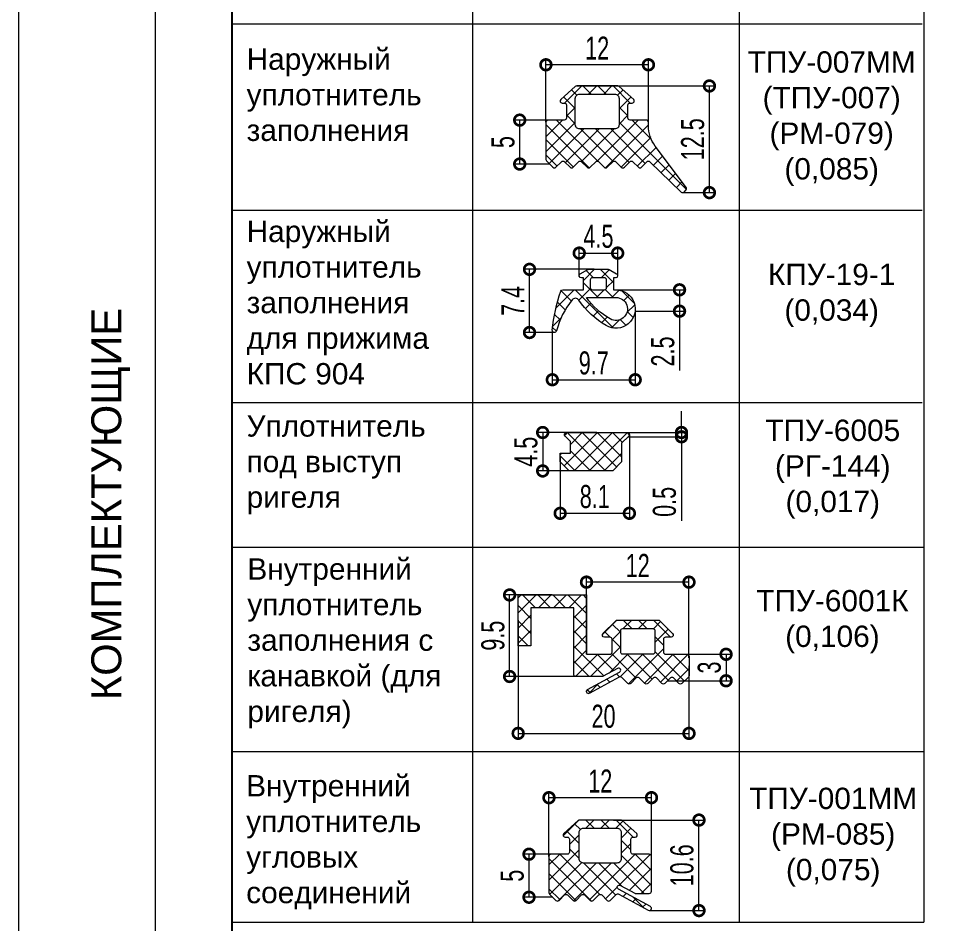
# Model space of a CAD drawing. Extents: x -37 to 4620, y -49 to 348.
# Drawn here: x 3150 to 3257.5, y 122.2 to 228.3 of the extents above; entities that cross this region are included whole.
import ezdxf

# ---------------------------------------------------------------- set-up
doc = ezdxf.new("R2010")
doc.units = 0
doc.header["$LTSCALE"] = 5
doc.layers.get('0').update_dxf_attribs({"linetype": 'CONTINUOUS', "lineweight": 30})
doc.layers.get('DEFPOINTS').update_dxf_attribs({"linetype": 'CONTINUOUS'})
for name, color, linetype, lineweight in [('4', 160, 'CONTINUOUS', 18), ('Dimentions', 5, 'CONTINUOUS', 15), ('Рамки', 1, 'CONTINUOUS', 15), ('Текстовый', 7, 'CONTINUOUS', 9), ('Уплотнители', 1, 'CONTINUOUS', 20), ('Штриховка', 1, 'CONTINUOUS', 5)]:
    doc.layers.add(name, color=color, linetype=linetype, lineweight=lineweight)
doc.layers.add('Скрытые', color=14, linetype='CONTINUOUS', plot=False)
doc.styles.add('style 27', font='russ.shx', dxfattribs={"width": 0.7, "height": 2.7})
doc.styles.add('Каталожный', font='arial.ttf', dxfattribs={"height": 2.5})
doc.styles.add('стиль22', font='russ.shx', dxfattribs={"width": 0.7, "height": 2.2})
doc.styles.add('Фирм', font='arial.ttf', dxfattribs={"height": 3.5})
doc.dimstyles.new('MХ1', dxfattribs={"dimtxt": 2.2, "dimasz": 2, "dimexe": 0.6, "dimexo": 0, "dimgap": 0.6, "dimtad": 1, "dimdsep": 46, "dimtxsty": 'стиль22', "dimcen": 0, "dimclrd": 256, "dimclre": 256, "dimclrt": 256, "dimadec": 1, "dimazin": 2, "dimtfac": 1, "dimtmove": 0, "dimatfit": 3, "dimfxl": 1, "dimtvp": 1, "dimtolj": 1, "dimlwd": -1, "dimlwe": -1, "dimarcsym": 0})
pattern_1 = [(225, (-633.299, 2554.825), (0.88388348, -0.88388348), []), (315, (-633.299, 2554.825), (0.88388348, 0.88388348), [])]

# ---------------------------------------------------------------- blocks, each defined once
blk = doc.blocks.new('_DotSmall')
at = {"color": 0, "linetype": 'ByBlock', "const_width": 0.5}
blk.add_lwpolyline([(-0.0625, 0, 1), (0.0625, 0, 1)], format="xyb", close=True, dxfattribs=at)
blk = doc.blocks.new('*D153')
at = {"layer": 'DEFPOINTS', "color": 0, "linetype": 'Continuous', "transparency": 16777216}
for p in [(3215.37, 220.42), (3230.9, 220.42), (3227.76, 207.93)]:
    blk.add_point(p, dxfattribs=at)
at = {"layer": 'Dimentions', "transparency": 16777216}
for p, q in [((3215.37, 220.42), (3231.5, 220.42)), ((3230.9, 207.93), (3230.9, 220.42)), ((3227.76, 207.93), (3231.5, 207.93))]:
    blk.add_line(p, q, dxfattribs=at)
at = {"layer": 'Dimentions', "linetype": 'Continuous', "transparency": 16777216, "xscale": 2.5, "yscale": 2.5, "zscale": 2.5}
for p, rotation in [((3230.9, 220.42), 90), ((3230.9, 207.93), 270)]:
    blk.add_blockref('_DotSmall', p, dxfattribs=dict(at, rotation=rotation))
at = {"layer": 'Dimentions', "linetype": 'Continuous', "transparency": 16777216, "insert": (3228.95, 214.18), "char_height": 2.7, "attachment_point": 5, "rotation": 90, "style": 'style 27'}
blk.add_mtext('\\A1;12.5', dxfattribs=at)
blk = doc.blocks.new('*D154')
at = {"layer": 'DEFPOINTS', "color": 0, "linetype": 'Continuous', "transparency": 16777216}
for p in [(3208.69, 216.42), (3212.01, 216.42), (3212.2, 211.28)]:
    blk.add_point(p, dxfattribs=at)
at = {"layer": 'Dimentions', "transparency": 16777216}
for p, q in [((3212.01, 216.42), (3208.09, 216.42)), ((3208.69, 211.28), (3208.69, 216.42)), ((3212.2, 211.28), (3208.09, 211.28))]:
    blk.add_line(p, q, dxfattribs=at)
at = {"layer": 'Dimentions', "linetype": 'Continuous', "transparency": 16777216, "xscale": 2.5, "yscale": 2.5, "zscale": 2.5}
for p, rotation in [((3208.69, 216.42), 90), ((3208.69, 211.28), 270)]:
    blk.add_blockref('_DotSmall', p, dxfattribs=dict(at, rotation=rotation))
at = {"layer": 'Dimentions', "linetype": 'Continuous', "transparency": 16777216, "insert": (3206.74, 213.85), "char_height": 2.7, "attachment_point": 5, "rotation": 90, "style": 'style 27'}
blk.add_mtext('\\A1;5', dxfattribs=at)
blk = doc.blocks.new('*D155')
at = {"layer": 'DEFPOINTS', "color": 0, "linetype": 'Continuous', "transparency": 16777216}
for p in [(3211.76, 222.9), (3211.76, 216.17), (3223.76, 215.75)]:
    blk.add_point(p, dxfattribs=at)
at = {"layer": 'Dimentions', "transparency": 16777216}
for p, q in [((3211.76, 216.17), (3211.76, 223.5)), ((3223.76, 222.9), (3211.76, 222.9)), ((3223.76, 215.75), (3223.76, 223.5))]:
    blk.add_line(p, q, dxfattribs=at)
at = {"layer": 'Dimentions', "linetype": 'Continuous', "transparency": 16777216, "xscale": 2.5, "yscale": 2.5, "zscale": 2.5, "rotation": 180}
blk.add_blockref('_DotSmall', (3211.76, 222.9), dxfattribs=at)
at = {"layer": 'Dimentions', "linetype": 'Continuous', "transparency": 16777216, "xscale": 2.5, "yscale": 2.5, "zscale": 2.5}
blk.add_blockref('_DotSmall', (3223.76, 222.9), dxfattribs=at)
at = {"layer": 'Dimentions', "linetype": 'Continuous', "transparency": 16777216, "insert": (3217.76, 224.85), "char_height": 2.7, "attachment_point": 5, "style": 'style 27'}
blk.add_mtext('\\A1;12', dxfattribs=at)
blk = doc.blocks.new('*D158')
at = {"layer": 'DEFPOINTS', "color": 0, "linetype": 'Continuous', "transparency": 16777216}
for p in [(3221.28, 179.84), (3227.63, 179.84), (3221.38, 179.34)]:
    blk.add_point(p, dxfattribs=at)
at = {"layer": 'Dimentions', "transparency": 16777216}
for p, q in [((3227.63, 179.84), (3227.63, 182.34)), ((3221.28, 179.84), (3228.23, 179.84)), ((3227.63, 179.84), (3227.63, 179.34)), ((3221.38, 179.34), (3228.23, 179.34)), ((3227.63, 179.34), (3227.63, 169.5))]:
    blk.add_line(p, q, dxfattribs=at)
at = {"layer": 'Dimentions', "linetype": 'Continuous', "transparency": 16777216, "xscale": 2.5, "yscale": 2.5, "zscale": 2.5}
for p, rotation in [((3227.63, 179.84), 270), ((3227.63, 179.34), 90)]:
    blk.add_blockref('_DotSmall', p, dxfattribs=dict(at, rotation=rotation))
at = {"layer": 'Dimentions', "linetype": 'Continuous', "transparency": 16777216, "insert": (3225.64, 171.72), "char_height": 2.7, "attachment_point": 5, "rotation": 90, "style": 'style 27'}
blk.add_mtext('\\A1;0.5', dxfattribs=at)
blk = doc.blocks.new('*D159')
at = {"layer": 'DEFPOINTS', "color": 0, "linetype": 'Continuous', "transparency": 16777216}
for p in [(3217.73, 179.84), (3211.38, 175.34), (3217.73, 175.34)]:
    blk.add_point(p, dxfattribs=at)
at = {"layer": 'Dimentions', "transparency": 16777216}
for p, q in [((3217.73, 179.84), (3210.78, 179.84)), ((3211.38, 179.84), (3211.38, 175.34)), ((3217.73, 175.34), (3210.78, 175.34))]:
    blk.add_line(p, q, dxfattribs=at)
at = {"layer": 'Dimentions', "linetype": 'Continuous', "transparency": 16777216, "xscale": 2.5, "yscale": 2.5, "zscale": 2.5}
for p, rotation in [((3211.38, 179.84), 90), ((3211.38, 175.34), 270)]:
    blk.add_blockref('_DotSmall', p, dxfattribs=dict(at, rotation=rotation))
at = {"layer": 'Dimentions', "linetype": 'Continuous', "transparency": 16777216, "insert": (3209.43, 177.59), "char_height": 2.7, "attachment_point": 5, "rotation": 90, "style": 'style 27'}
blk.add_mtext('\\A1;4.5', dxfattribs=at)
blk = doc.blocks.new('*D332')
at = {"layer": 'DEFPOINTS', "color": 0, "linetype": 'Continuous', "transparency": 16777216}
for p in [(3221.53, 179.59), (3213.43, 176.91), (3221.53, 170.38)]:
    blk.add_point(p, dxfattribs=at)
at = {"layer": 'Dimentions', "transparency": 16777216}
for p, q in [((3221.53, 179.59), (3221.53, 169.78)), ((3213.43, 176.91), (3213.43, 169.78)), ((3213.43, 170.38), (3221.53, 170.38))]:
    blk.add_line(p, q, dxfattribs=at)
at = {"layer": 'Dimentions', "linetype": 'Continuous', "transparency": 16777216, "xscale": 2.5, "yscale": 2.5, "zscale": 2.5, "rotation": 180}
blk.add_blockref('_DotSmall', (3213.43, 170.38), dxfattribs=at)
at = {"layer": 'Dimentions', "linetype": 'Continuous', "transparency": 16777216, "xscale": 2.5, "yscale": 2.5, "zscale": 2.5}
blk.add_blockref('_DotSmall', (3221.53, 170.38), dxfattribs=at)
at = {"layer": 'Dimentions', "linetype": 'Continuous', "transparency": 16777216, "insert": (3217.48, 172.33), "char_height": 2.7, "attachment_point": 5, "style": 'style 27'}
blk.add_mtext('\\A1;8.1', dxfattribs=at)
blk = doc.blocks.new('*D160')
at = {"layer": 'DEFPOINTS', "color": 0, "linetype": 'Continuous', "transparency": 16777216}
for p in [(3216.51, 162.32), (3216.51, 153.87), (3228.51, 153.47)]:
    blk.add_point(p, dxfattribs=at)
at = {"layer": 'Dimentions', "transparency": 16777216}
for p, q in [((3216.51, 153.87), (3216.51, 162.92)), ((3228.51, 153.47), (3228.51, 162.92)), ((3228.51, 162.32), (3216.51, 162.32))]:
    blk.add_line(p, q, dxfattribs=at)
at = {"layer": 'Dimentions', "linetype": 'Continuous', "transparency": 16777216, "xscale": 2.5, "yscale": 2.5, "zscale": 2.5, "rotation": 180}
blk.add_blockref('_DotSmall', (3216.51, 162.32), dxfattribs=at)
at = {"layer": 'Dimentions', "linetype": 'Continuous', "transparency": 16777216, "xscale": 2.5, "yscale": 2.5, "zscale": 2.5}
blk.add_blockref('_DotSmall', (3228.51, 162.32), dxfattribs=at)
at = {"layer": 'Dimentions', "linetype": 'Continuous', "transparency": 16777216, "insert": (3222.51, 164.27), "char_height": 2.7, "attachment_point": 5, "style": 'style 27'}
blk.add_mtext('\\A1;12', dxfattribs=at)
blk = doc.blocks.new('*D161')
at = {"layer": 'DEFPOINTS', "color": 0, "linetype": 'Continuous', "transparency": 16777216}
for p in [(3227.01, 153.87), (3226.01, 150.77), (3232.85, 150.77)]:
    blk.add_point(p, dxfattribs=at)
at = {"layer": 'Dimentions', "transparency": 16777216}
for p, q in [((3227.01, 153.87), (3233.45, 153.87)), ((3232.85, 153.87), (3232.85, 150.77)), ((3226.01, 150.77), (3233.45, 150.77))]:
    blk.add_line(p, q, dxfattribs=at)
at = {"layer": 'Dimentions', "linetype": 'Continuous', "transparency": 16777216, "xscale": 2.5, "yscale": 2.5, "zscale": 2.5}
for p, rotation in [((3232.85, 153.87), 90), ((3232.85, 150.77), 270)]:
    blk.add_blockref('_DotSmall', p, dxfattribs=dict(at, rotation=rotation))
at = {"layer": 'Dimentions', "linetype": 'Continuous', "transparency": 16777216, "insert": (3230.9, 152.32), "char_height": 2.7, "attachment_point": 5, "rotation": 90, "style": 'style 27'}
blk.add_mtext('\\A1;3', dxfattribs=at)
blk = doc.blocks.new('*D162')
at = {"layer": 'DEFPOINTS', "color": 0, "linetype": 'Continuous', "transparency": 16777216}
for p in [(3207.51, 160.82), (3212.51, 160.82), (3215.95, 151.27)]:
    blk.add_point(p, dxfattribs=at)
at = {"layer": 'Dimentions', "transparency": 16777216}
for p, q in [((3212.51, 160.82), (3206.91, 160.82)), ((3207.51, 151.27), (3207.51, 160.82)), ((3215.95, 151.27), (3206.91, 151.27))]:
    blk.add_line(p, q, dxfattribs=at)
at = {"layer": 'Dimentions', "linetype": 'Continuous', "transparency": 16777216, "xscale": 2.5, "yscale": 2.5, "zscale": 2.5}
for p, rotation in [((3207.51, 160.82), 90), ((3207.51, 151.27), 270)]:
    blk.add_blockref('_DotSmall', p, dxfattribs=dict(at, rotation=rotation))
at = {"layer": 'Dimentions', "linetype": 'Continuous', "transparency": 16777216, "insert": (3205.56, 156.05), "char_height": 2.7, "attachment_point": 5, "rotation": 90, "style": 'style 27'}
blk.add_mtext('\\A1;9.5', dxfattribs=at)
blk = doc.blocks.new('*D163')
at = {"layer": 'DEFPOINTS', "color": 0, "linetype": 'Continuous', "transparency": 16777216}
for p in [(3208.51, 157.85), (3228.51, 152.5), (3228.51, 144.61)]:
    blk.add_point(p, dxfattribs=at)
at = {"layer": 'Dimentions', "transparency": 16777216}
for p, q in [((3208.51, 157.85), (3208.51, 144.01)), ((3228.51, 152.5), (3228.51, 144.01)), ((3208.51, 144.61), (3228.51, 144.61))]:
    blk.add_line(p, q, dxfattribs=at)
at = {"layer": 'Dimentions', "linetype": 'Continuous', "transparency": 16777216, "xscale": 2.5, "yscale": 2.5, "zscale": 2.5, "rotation": 180}
blk.add_blockref('_DotSmall', (3208.51, 144.61), dxfattribs=at)
at = {"layer": 'Dimentions', "linetype": 'Continuous', "transparency": 16777216, "xscale": 2.5, "yscale": 2.5, "zscale": 2.5}
blk.add_blockref('_DotSmall', (3228.51, 144.61), dxfattribs=at)
at = {"layer": 'Dimentions', "linetype": 'Continuous', "transparency": 16777216, "insert": (3218.51, 146.6), "char_height": 2.7, "attachment_point": 5, "style": 'style 27'}
blk.add_mtext('\\A1;20', dxfattribs=at)
blk = doc.blocks.new('*D170')
at = {"layer": 'DEFPOINTS', "color": 0, "linetype": 'Continuous', "transparency": 16777216}
for p in [(3209.84, 198.95), (3217.4, 198.95), (3212.76, 191.55)]:
    blk.add_point(p, dxfattribs=at)
at = {"layer": 'Dimentions', "transparency": 16777216}
for p, q in [((3217.4, 198.95), (3209.24, 198.95)), ((3209.84, 191.55), (3209.84, 198.95)), ((3212.76, 191.55), (3209.24, 191.55))]:
    blk.add_line(p, q, dxfattribs=at)
at = {"layer": 'Dimentions', "linetype": 'Continuous', "transparency": 16777216, "xscale": 2.5, "yscale": 2.5, "zscale": 2.5}
for p, rotation in [((3209.84, 198.95), 90), ((3209.84, 191.55), 270)]:
    blk.add_blockref('_DotSmall', p, dxfattribs=dict(at, rotation=rotation))
at = {"layer": 'Dimentions', "linetype": 'Continuous', "transparency": 16777216, "insert": (3207.89, 195.25), "char_height": 2.7, "attachment_point": 5, "rotation": 90, "style": 'style 27'}
blk.add_mtext('\\A1;7.4', dxfattribs=at)
blk = doc.blocks.new('*D171')
at = {"layer": 'DEFPOINTS', "color": 0, "linetype": 'Continuous', "transparency": 16777216}
for p in [(3220.16, 200.85), (3215.66, 198.2), (3220.16, 198.2)]:
    blk.add_point(p, dxfattribs=at)
at = {"layer": 'Dimentions', "transparency": 16777216}
for p, q in [((3215.66, 198.2), (3215.66, 201.45)), ((3220.16, 198.2), (3220.16, 201.45)), ((3215.66, 200.85), (3220.16, 200.85))]:
    blk.add_line(p, q, dxfattribs=at)
at = {"layer": 'Dimentions', "linetype": 'Continuous', "transparency": 16777216, "xscale": 2.5, "yscale": 2.5, "zscale": 2.5, "rotation": 180}
blk.add_blockref('_DotSmall', (3215.66, 200.85), dxfattribs=at)
at = {"layer": 'Dimentions', "linetype": 'Continuous', "transparency": 16777216, "xscale": 2.5, "yscale": 2.5, "zscale": 2.5}
blk.add_blockref('_DotSmall', (3220.16, 200.85), dxfattribs=at)
at = {"layer": 'Dimentions', "linetype": 'Continuous', "transparency": 16777216, "insert": (3217.91, 202.8), "char_height": 2.7, "attachment_point": 5, "style": 'style 27'}
blk.add_mtext('\\A1;4.5', dxfattribs=at)
blk = doc.blocks.new('*D172')
at = {"layer": 'DEFPOINTS', "color": 0, "linetype": 'Continuous', "transparency": 16777216}
for p in [(3222.21, 194.3), (3212.51, 191.8), (3222.21, 186.02)]:
    blk.add_point(p, dxfattribs=at)
at = {"layer": 'Dimentions', "transparency": 16777216}
for p, q in [((3222.21, 194.3), (3222.21, 185.42)), ((3212.51, 191.8), (3212.51, 185.42)), ((3212.51, 186.02), (3222.21, 186.02))]:
    blk.add_line(p, q, dxfattribs=at)
at = {"layer": 'Dimentions', "linetype": 'Continuous', "transparency": 16777216, "xscale": 2.5, "yscale": 2.5, "zscale": 2.5, "rotation": 180}
blk.add_blockref('_DotSmall', (3212.51, 186.02), dxfattribs=at)
at = {"layer": 'Dimentions', "linetype": 'Continuous', "transparency": 16777216, "xscale": 2.5, "yscale": 2.5, "zscale": 2.5}
blk.add_blockref('_DotSmall', (3222.21, 186.02), dxfattribs=at)
at = {"layer": 'Dimentions', "linetype": 'Continuous', "transparency": 16777216, "insert": (3217.36, 187.97), "char_height": 2.7, "attachment_point": 5, "style": 'style 27'}
blk.add_mtext('\\A1;9.7', dxfattribs=at)
blk = doc.blocks.new('*D173')
at = {"layer": 'DEFPOINTS', "color": 0, "linetype": 'Continuous', "transparency": 16777216}
for p in [(3219.81, 196.55), (3222.21, 194.05), (3227.4, 194.05)]:
    blk.add_point(p, dxfattribs=at)
at = {"layer": 'Dimentions', "transparency": 16777216}
for p, q in [((3219.81, 196.55), (3228, 196.55)), ((3227.4, 196.55), (3227.4, 194.05)), ((3222.21, 194.05), (3228, 194.05)), ((3227.4, 194.05), (3227.4, 187.11))]:
    blk.add_line(p, q, dxfattribs=at)
at = {"layer": 'Dimentions', "linetype": 'Continuous', "transparency": 16777216, "xscale": 2.5, "yscale": 2.5, "zscale": 2.5}
for p, rotation in [((3227.4, 196.55), 90), ((3227.4, 194.05), 270)]:
    blk.add_blockref('_DotSmall', p, dxfattribs=dict(at, rotation=rotation))
at = {"layer": 'Dimentions', "linetype": 'Continuous', "transparency": 16777216, "insert": (3225.45, 189.33), "char_height": 2.7, "attachment_point": 5, "rotation": 90, "style": 'style 27'}
blk.add_mtext('\\A1;2.5', dxfattribs=at)
blk = doc.blocks.new('*D280')
at = {"layer": 'DEFPOINTS', "color": 0, "linetype": 'Continuous', "transparency": 16777216}
for p in [(3212.12, 137.08), (3212.12, 130.21), (3224.12, 130.21)]:
    blk.add_point(p, dxfattribs=at)
at = {"layer": 'Dimentions', "transparency": 16777216}
for p, q in [((3212.12, 130.21), (3212.12, 137.68)), ((3224.12, 130.21), (3224.12, 137.68)), ((3224.12, 137.08), (3212.12, 137.08))]:
    blk.add_line(p, q, dxfattribs=at)
at = {"layer": 'Dimentions', "linetype": 'Continuous', "transparency": 16777216, "xscale": 2.5, "yscale": 2.5, "zscale": 2.5, "rotation": 180}
blk.add_blockref('_DotSmall', (3212.12, 137.08), dxfattribs=at)
at = {"layer": 'Dimentions', "linetype": 'Continuous', "transparency": 16777216, "xscale": 2.5, "yscale": 2.5, "zscale": 2.5}
blk.add_blockref('_DotSmall', (3224.12, 137.08), dxfattribs=at)
at = {"layer": 'Dimentions', "linetype": 'Continuous', "transparency": 16777216, "insert": (3218.12, 139.03), "char_height": 2.7, "attachment_point": 5, "style": 'style 27'}
blk.add_mtext('\\A1;12', dxfattribs=at)
blk = doc.blocks.new('*D281')
at = {"layer": 'DEFPOINTS', "color": 0, "linetype": 'Continuous', "transparency": 16777216}
for p in [(3209.78, 130.46), (3212.37, 130.46), (3212.56, 125.42)]:
    blk.add_point(p, dxfattribs=at)
at = {"layer": 'Dimentions', "transparency": 16777216}
for p, q in [((3212.37, 130.46), (3209.18, 130.46)), ((3209.78, 125.42), (3209.78, 130.46)), ((3212.56, 125.42), (3209.18, 125.42))]:
    blk.add_line(p, q, dxfattribs=at)
at = {"layer": 'Dimentions', "linetype": 'Continuous', "transparency": 16777216, "xscale": 2.5, "yscale": 2.5, "zscale": 2.5}
for p, rotation in [((3209.78, 130.46), 90), ((3209.78, 125.42), 270)]:
    blk.add_blockref('_DotSmall', p, dxfattribs=dict(at, rotation=rotation))
at = {"layer": 'Dimentions', "linetype": 'Continuous', "transparency": 16777216, "insert": (3207.83, 127.94), "char_height": 2.7, "attachment_point": 5, "rotation": 90, "style": 'style 27'}
blk.add_mtext('\\A1;5', dxfattribs=at)
blk = doc.blocks.new('*D282')
at = {"layer": 'DEFPOINTS', "color": 0, "linetype": 'Continuous', "transparency": 16777216}
for p in [(3219.68, 134.46), (3229.68, 134.46), (3223.87, 123.86)]:
    blk.add_point(p, dxfattribs=at)
at = {"layer": 'Dimentions', "transparency": 16777216}
for p, q in [((3219.68, 134.46), (3230.28, 134.46)), ((3229.68, 123.86), (3229.68, 134.46)), ((3223.87, 123.86), (3230.28, 123.86))]:
    blk.add_line(p, q, dxfattribs=at)
at = {"layer": 'Dimentions', "linetype": 'Continuous', "transparency": 16777216, "xscale": 2.5, "yscale": 2.5, "zscale": 2.5}
for p, rotation in [((3229.68, 134.46), 90), ((3229.68, 123.86), 270)]:
    blk.add_blockref('_DotSmall', p, dxfattribs=dict(at, rotation=rotation))
at = {"layer": 'Dimentions', "linetype": 'Continuous', "transparency": 16777216, "insert": (3227.69, 129.16), "char_height": 2.7, "attachment_point": 5, "rotation": 90, "style": 'style 27'}
blk.add_mtext('\\A1;10.6', dxfattribs=at)

msp = doc.modelspace()

# ---------------------------------------------------------------- hatches: boundary and pattern name
at = {"layer": 'Штриховка', "lineweight": 5}
h = msp.add_hatch(dxfattribs=at)
h.set_pattern_fill('ANSI37', color=256, scale=10, angle=180, style=0)
h.set_pattern_definition(pattern_1)
edge = h.paths.add_edge_path(flags=16)
edge.add_line((3219.863, 219.424), (3215.663, 219.424))
edge.add_arc((3215.663, 218.924), 0.5, 90, 180)
edge.add_line((3215.163, 218.924), (3215.163, 215.924))
edge.add_arc((3215.663, 215.924), 0.5, 180, 270)
edge.add_line((3215.663, 215.424), (3219.863, 215.424))
edge.add_arc((3219.863, 215.924), 0.5, 270, 360)
edge.add_line((3220.363, 215.924), (3220.363, 218.924))
edge.add_arc((3219.863, 218.924), 0.5, 0, 90)
edge = h.paths.add_edge_path()
edge.add_arc((3213.913, 218.174), 0.25, 0, 90, ccw=False)
edge.add_line((3214.163, 218.174), (3214.163, 216.674))
edge.add_arc((3213.913, 216.674), 0.25, -90, 0, ccw=False)
edge.add_line((3213.913, 216.424), (3212.013, 216.424))
edge.add_arc((3212.013, 216.174), 0.25, 90, 180)
edge.add_line((3211.763, 216.174), (3211.763, 211.803))
edge.add_arc((3211.963, 211.803), 0.2, 180, 225)
edge.add_line((3211.822, 211.662), (3212.586, 210.897))
edge.add_arc((3212.763, 211.074), 0.25, 225, 315)
edge.add_line((3212.94, 210.897), (3213.586, 211.543))
edge.add_arc((3213.763, 211.367), 0.25, 45, 135, ccw=False)
edge.add_line((3213.94, 211.543), (3214.586, 210.897))
edge.add_arc((3214.763, 211.074), 0.25, 225, 315)
edge.add_line((3214.94, 210.897), (3215.586, 211.543))
edge.add_arc((3215.763, 211.367), 0.25, 45, 135, ccw=False)
edge.add_line((3215.94, 211.543), (3216.586, 210.897))
edge.add_arc((3216.763, 211.074), 0.25, 225, 315)
edge.add_line((3216.94, 210.897), (3217.586, 211.543))
edge.add_arc((3217.763, 211.367), 0.25, 45, 135, ccw=False)
edge.add_line((3217.94, 211.543), (3218.586, 210.897))
edge.add_arc((3218.763, 211.074), 0.25, 225, 315)
edge.add_line((3218.94, 210.897), (3219.586, 211.543))
edge.add_arc((3219.763, 211.367), 0.25, 45, 135, ccw=False)
edge.add_line((3219.94, 211.543), (3220.586, 210.897))
edge.add_arc((3220.763, 211.074), 0.25, 225, 315)
edge.add_line((3220.94, 210.897), (3221.586, 211.543))
edge.add_arc((3221.763, 211.367), 0.25, 45, 135, ccw=False)
edge.add_line((3221.94, 211.543), (3222.586, 210.897))
edge.add_arc((3222.763, 211.074), 0.25, 225, 315)
edge.add_line((3222.94, 210.897), (3223.586, 211.543))
edge.add_arc((3223.763, 211.367), 0.25, 45, 135, ccw=False)
edge.add_line((3223.94, 211.543), (3227.586, 208.001))
edge.add_arc((3227.763, 208.177), 0.25, 225, 315)
edge.add_line((3227.94, 208.001), (3228.15, 208.211))
edge.add_arc((3227.973, 208.387), 0.25, 315, 380.22486)
edge.add_line((3228.208, 208.474), (3224.559, 213.359))
edge.add_arc((3227.763, 215.753), 4, 180, 216.76049, ccw=False)
edge.add_line((3223.763, 215.753), (3223.763, 216.124))
edge.add_arc((3223.463, 216.124), 0.3, 360, 450)
edge.add_line((3223.463, 216.424), (3221.613, 216.424))
edge.add_arc((3221.613, 216.674), 0.25, 180, 270, ccw=False)
edge.add_line((3221.363, 216.674), (3221.363, 218.174))
edge.add_arc((3221.613, 218.174), 0.25, 90, 180, ccw=False)
edge.add_line((3221.613, 218.424), (3221.863, 218.424))
edge.add_arc((3221.863, 218.674), 0.25, 270, 405.06464)
edge.add_line((3222.04, 218.851), (3220.336, 220.351))
edge.add_arc((3220.16, 220.174), 0.25, 45.06464, 90)
edge.add_line((3220.16, 220.424), (3215.367, 220.424))
edge.add_arc((3215.367, 220.174), 0.25, 90, 134.93536)
edge.add_line((3215.19, 220.351), (3213.487, 218.851))
edge.add_arc((3213.663, 218.674), 0.25, 134.93536, 270)
edge.add_line((3213.663, 218.424), (3213.913, 218.424))
h = msp.add_hatch(dxfattribs=at)
h.set_pattern_fill('ANSI37', color=256, scale=10, angle=180, style=0)
h.set_pattern_definition(pattern_1)
h.paths.add_polyline_path([(3219.957, 196.554, -1.3063117), (3218.823, 192.361, -0.1106677), (3215.619, 195.337, 0.5052068), (3214.814, 195.364, 0.1024097), (3212.998, 191.74, -0.9223452), (3212.508, 191.829, -0.0585144), (3213.507, 196.386, -0.3198023), (3213.743, 196.554), (3216.157, 196.554), (3216.157, 197.954), (3215.907, 197.954, -0.767327), (3215.782, 198.421), (3216.648, 198.921, -0.1316525), (3216.773, 198.954), (3217.907, 198.954), (3217.907, 197.954), (3217.207, 197.954, 0.4142136), (3216.957, 197.704), (3216.957, 196.804, 0.4142136), (3217.207, 196.554), (3218.607, 196.554, 0.4142136), (3218.857, 196.804), (3218.857, 197.704, 0.4142136), (3218.607, 197.954), (3217.907, 197.954), (3217.907, 198.954), (3219.041, 198.954, -0.1316525), (3219.166, 198.921), (3220.032, 198.421, -0.767327), (3219.907, 197.954), (3219.657, 197.954), (3219.657, 196.554)])
h.paths.add_polyline_path([(3216.497, 195.654, 0.1041186), (3219.276, 193.138, 1.3063117), (3219.957, 195.654)], flags=16)
h = msp.add_hatch(dxfattribs=at)
h.set_pattern_fill('ANSI37', color=256, scale=10, angle=180, style=0)
h.set_pattern_definition(pattern_1)
edge = h.paths.add_edge_path()
edge.add_line((3214.476, 175.339), (3213.426, 176.389))
edge.add_line((3213.426, 176.389), (3213.426, 177.439))
edge.add_line((3213.426, 177.439), (3214.626, 177.439))
edge.add_line((3214.626, 177.439), (3214.626, 178.786))
edge.add_line((3214.626, 178.786), (3213.999, 179.412))
edge.add_arc((3214.176, 179.589), 0.25, 90, 225, ccw=False)
edge.add_line((3214.176, 179.839), (3221.276, 179.839))
edge.add_arc((3221.276, 179.589), 0.25, -45, 90, ccw=False)
edge.add_line((3221.452, 179.412), (3220.626, 178.586))
edge.add_line((3220.626, 178.586), (3220.626, 176.389))
edge.add_line((3220.626, 176.389), (3219.576, 175.339))
edge.add_line((3219.576, 175.339), (3214.476, 175.339))
h = msp.add_hatch(dxfattribs=at)
h.set_pattern_fill('ANSI37', color=256, scale=10, angle=180, style=0)
h.set_pattern_definition([(225, (-633.299, 2557.1171), (0.88388348, -0.88388348), []), (315, (-633.299, 2557.1171), (0.88388348, 0.88388348), [])])
edge = h.paths.add_edge_path()
edge.add_line((3210.012, 154.875), (3208.512, 154.875))
edge.add_line((3208.512, 154.875), (3208.512, 160.823))
edge.add_line((3208.512, 160.823), (3216.512, 160.823))
edge.add_line((3216.512, 160.823), (3216.512, 153.875))
edge.add_line((3216.512, 153.875), (3219.262, 153.875))
edge.add_arc((3219.262, 154.125), 0.25, 270, 360)
edge.add_line((3219.512, 154.125), (3219.512, 155.625))
edge.add_arc((3219.262, 155.625), 0.25, 0, 90)
edge.add_line((3219.262, 155.875), (3218.612, 155.875))
edge.add_arc((3218.612, 156.125), 0.25, 134.93536, 270, ccw=False)
edge.add_line((3218.436, 156.302), (3219.939, 157.802))
edge.add_arc((3220.116, 157.625), 0.25, 90, 134.93536, ccw=False)
edge.add_line((3220.116, 157.875), (3224.909, 157.875))
edge.add_arc((3224.909, 157.625), 0.25, 45.06464, 90, ccw=False)
edge.add_line((3225.086, 157.802), (3226.589, 156.302))
edge.add_arc((3226.412, 156.125), 0.25, -90, 45.06464, ccw=False)
edge.add_line((3226.412, 155.875), (3225.762, 155.875))
edge.add_arc((3225.762, 155.625), 0.25, 90, 180)
edge.add_line((3225.512, 155.625), (3225.512, 154.125))
edge.add_arc((3225.762, 154.125), 0.25, 180, 270)
edge.add_line((3225.762, 153.875), (3228.262, 153.875))
edge.add_arc((3228.262, 153.625), 0.25, 0, 90, ccw=False)
edge.add_line((3228.512, 153.625), (3228.512, 151.378))
edge.add_arc((3228.262, 151.378), 0.25, 315, 360, ccw=False)
edge.add_line((3228.439, 151.201), (3227.689, 150.451))
edge.add_arc((3227.512, 150.628), 0.25, 225, 315, ccw=False)
edge.add_line((3227.336, 150.451), (3226.689, 151.098))
edge.add_arc((3226.512, 150.921), 0.25, 45, 135)
edge.add_line((3226.336, 151.098), (3225.689, 150.451))
edge.add_arc((3225.512, 150.628), 0.25, 225, 315, ccw=False)
edge.add_line((3225.336, 150.451), (3224.689, 151.098))
edge.add_arc((3224.512, 150.921), 0.25, 45, 135)
edge.add_line((3224.336, 151.098), (3223.689, 150.451))
edge.add_arc((3223.512, 150.628), 0.25, 225, 315, ccw=False)
edge.add_line((3223.336, 150.451), (3222.689, 151.098))
edge.add_arc((3222.512, 150.921), 0.25, 45, 135)
edge.add_line((3222.336, 151.098), (3221.689, 150.451))
edge.add_arc((3221.512, 150.628), 0.25, 225, 315, ccw=False)
edge.add_line((3221.336, 150.451), (3220.644, 151.143))
edge.add_arc((3220.468, 150.966), 0.25, 45, 118.48037)
edge.add_line((3220.348, 151.186), (3216.882, 149.305))
edge.add_arc((3216.762, 149.525), 0.25, 118.48037, 298.48037, ccw=False)
edge.add_line((3216.643, 149.744), (3220.382, 151.773))
edge.add_arc((3220.262, 151.992), 0.25, 298.48037, 478.48037)
edge.add_line((3220.143, 152.212), (3218.471, 151.305))
edge.add_arc((3218.352, 151.525), 0.25, 270, 298.48037, ccw=False)
edge.add_line((3218.352, 151.275), (3215.262, 151.275))
edge.add_arc((3215.262, 151.525), 0.25, 180, 270, ccw=False)
edge.add_line((3215.012, 151.525), (3215.012, 159.323))
edge.add_line((3215.012, 159.323), (3210.012, 159.323))
edge.add_line((3210.012, 159.323), (3210.012, 154.875))
edge = h.paths.add_edge_path(flags=16)
edge.add_line((3220.762, 156.875), (3224.262, 156.875))
edge.add_arc((3224.262, 156.625), 0.25, 0, 90, ccw=False)
edge.add_line((3224.512, 156.625), (3224.512, 154.125))
edge.add_arc((3224.262, 154.125), 0.25, -90, 0, ccw=False)
edge.add_line((3224.262, 153.875), (3220.762, 153.875))
edge.add_arc((3220.762, 154.125), 0.25, 180, 270, ccw=False)
edge.add_line((3220.512, 154.125), (3220.512, 156.625))
edge.add_arc((3220.762, 156.625), 0.25, 90, 180, ccw=False)
h = msp.add_hatch(dxfattribs=at)
h.set_pattern_fill('ANSI37', color=256, scale=10, angle=180, style=0)
h.set_pattern_definition([(225, (-633.2834, 2617.7101), (0.88388348, -0.88388348), []), (315, (-633.2834, 2617.7101), (0.88388348, 0.88388348), [])])
edge = h.paths.add_edge_path(flags=16)
edge.add_arc((3216.116, 132.965), 0.5, 90, 180)
edge.add_line((3215.616, 132.965), (3215.616, 129.965))
edge.add_arc((3216.116, 129.965), 0.5, 180, 270)
edge.add_line((3216.116, 129.465), (3220.116, 129.465))
edge.add_arc((3220.116, 129.965), 0.5, 270, 360)
edge.add_line((3220.616, 129.965), (3220.616, 132.965))
edge.add_arc((3220.116, 132.965), 0.5, 0, 90)
edge.add_line((3220.116, 133.465), (3216.116, 133.465))
edge = h.paths.add_edge_path()
edge.add_arc((3212.366, 130.215), 0.25, 90, 180)
edge.add_line((3212.116, 130.215), (3212.116, 125.968))
edge.add_arc((3212.366, 125.968), 0.25, 180, 225)
edge.add_line((3212.189, 125.792), (3212.939, 125.042))
edge.add_arc((3213.116, 125.218), 0.25, 225, 315)
edge.add_line((3213.293, 125.042), (3213.939, 125.688))
edge.add_arc((3214.116, 125.511), 0.25, 45, 135, ccw=False)
edge.add_line((3214.293, 125.688), (3214.939, 125.042))
edge.add_arc((3215.116, 125.218), 0.25, 225, 315)
edge.add_line((3215.293, 125.042), (3215.939, 125.688))
edge.add_arc((3216.116, 125.511), 0.25, 45, 135, ccw=False)
edge.add_line((3216.293, 125.688), (3216.939, 125.042))
edge.add_arc((3217.116, 125.218), 0.25, 225, 315)
edge.add_line((3217.293, 125.042), (3217.939, 125.688))
edge.add_arc((3218.116, 125.511), 0.25, 45, 135, ccw=False)
edge.add_line((3218.293, 125.688), (3218.939, 125.042))
edge.add_arc((3219.116, 125.218), 0.25, 225, 315)
edge.add_line((3219.293, 125.042), (3219.984, 125.733))
edge.add_arc((3220.161, 125.556), 0.25, 61.51963, 135, ccw=False)
edge.add_line((3220.28, 125.776), (3223.747, 123.895))
edge.add_arc((3223.866, 124.115), 0.25, 241.51963, 421.51963)
edge.add_line((3223.985, 124.335), (3220.247, 126.363))
edge.add_arc((3220.366, 126.582), 0.25, 61.51963, 241.51963, ccw=False)
edge.add_line((3220.485, 126.802), (3222.157, 125.895))
edge.add_arc((3222.276, 126.115), 0.25, 241.51963, 270)
edge.add_line((3222.276, 125.865), (3223.866, 125.865))
edge.add_arc((3223.866, 126.115), 0.25, 270, 360)
edge.add_line((3224.116, 126.115), (3224.116, 130.215))
edge.add_arc((3223.866, 130.215), 0.25, 0, 90)
edge.add_line((3223.866, 130.465), (3221.966, 130.465))
edge.add_arc((3221.966, 130.715), 0.25, 180, 270, ccw=False)
edge.add_line((3221.716, 130.715), (3221.716, 132.215))
edge.add_arc((3221.966, 132.215), 0.25, 90, 180, ccw=False)
edge.add_line((3221.966, 132.465), (3222.216, 132.465))
edge.add_arc((3222.216, 132.715), 0.25, 270, 405.06464)
edge.add_line((3222.392, 132.892), (3220.687, 134.402))
edge.add_arc((3220.521, 134.215), 0.25, 48.47755, 90)
edge.add_line((3220.521, 134.465), (3215.711, 134.465))
edge.add_arc((3215.711, 134.215), 0.25, 90, 131.52245)
edge.add_line((3215.545, 134.402), (3213.839, 132.892))
edge.add_arc((3214.016, 132.715), 0.25, 134.93536, 270)
edge.add_line((3214.016, 132.465), (3214.266, 132.465))
edge.add_arc((3214.266, 132.215), 0.25, 0, 90, ccw=False)
edge.add_line((3214.516, 132.215), (3214.516, 130.715))
edge.add_arc((3214.266, 130.715), 0.25, -90, 0, ccw=False)
edge.add_line((3214.266, 130.465), (3212.366, 130.465))

# ---------------------------------------------------------------- linework, layer by layer
at = {"layer": '4', "linetype": 'Continuous'}
msp.add_line((3166, 297), (3166, 0), dxfattribs=at)
at = {"layer": 'Рамки', "linetype": 'Continuous'}
for p, q in [((3175, 280.859, 0.041), (3175.001, 142.505, 0.041)), ((3203.166, 280.859, 0.041), (3203.166, 122.506, 0.041)), ((3256, 280.859, 0.041), (3256.001, 122.506, 0.041)), ((3234.384, 280.281, 0.041), (3234.384, 122.506, 0.041)), ((3175, 227.701, 0.041), (3255.803, 227.701, 0.041)), ((3175, 205.865, 0.041), (3255.803, 205.865, 0.041)), ((3175, 183.366, 0.041), (3255.803, 183.367, 0.041)), ((3175.089, 166.403, 0.041), (3256, 166.403, 0.041)), ((3175.089, 142.505, 0.041), (3256, 142.506, 0.041)), ((3175.089, 122.505, 0.041), (3256, 122.506, 0.041))]:
    msp.add_line(p, q, dxfattribs=at)
msp.add_lwpolyline([(3360, 297), (3150, 297), (3150, 0), (3360, 0)], close=True, dxfattribs=at)
at = {"layer": 'Скрытые', "linetype": 'Continuous'}
msp.add_lwpolyline([(3340, 10), (3340, 287), (3175, 287), (3175, 10)], close=True, dxfattribs=at)
at = {"layer": 'Уплотнители'}
for points, elevation in [([(3213.913, 218.424, -0.4142136), (3214.163, 218.174), (3214.163, 216.674, -0.4142136), (3213.913, 216.424), (3212.013, 216.424, 0.4142136), (3211.763, 216.174), (3211.763, 211.803, 0.1989124), (3211.822, 211.662), (3212.586, 210.897, 0.4142136), (3212.94, 210.897), (3213.586, 211.543, -0.4142136), (3213.94, 211.543), (3214.586, 210.897, 0.4142136), (3214.94, 210.897), (3215.586, 211.543, -0.4142136), (3215.94, 211.543), (3216.586, 210.897, 0.4142136), (3216.94, 210.897), (3217.586, 211.543, -0.4142136), (3217.94, 211.543), (3218.586, 210.897, 0.4142136), (3218.94, 210.897), (3219.586, 211.543, -0.4142136), (3219.94, 211.543), (3220.586, 210.897, 0.4142136), (3220.94, 210.897), (3221.586, 211.543, -0.4142136), (3221.94, 211.543), (3222.586, 210.897, 0.4142136), (3222.94, 210.897), (3223.586, 211.543, -0.4142136), (3223.94, 211.543), (3227.586, 208.001, 0.4142136), (3227.94, 208.001), (3228.15, 208.211, 0.2925382), (3228.208, 208.474), (3224.559, 213.359, -0.1617878), (3223.763, 215.753), (3223.763, 216.124, 0.4142136), (3223.463, 216.424), (3221.613, 216.424, -0.4142136), (3221.363, 216.674), (3221.363, 218.174, -0.4142136), (3221.613, 218.424), (3221.863, 218.424, 0.6685867), (3222.04, 218.851), (3220.336, 220.351, 0.1986192), (3220.16, 220.424), (3215.367, 220.424, 0.1986192), (3215.19, 220.351), (3213.487, 218.851, 0.6685867), (3213.663, 218.424)], 0.041), ([(3219.863, 219.424), (3215.663, 219.424, 0.4142136), (3215.163, 218.924), (3215.163, 215.924, 0.4142136), (3215.663, 215.424), (3219.863, 215.424, 0.4142136), (3220.363, 215.924), (3220.363, 218.924, 0.4142136)], 0.041), ([(3212.508, 191.829, -0.0585144), (3213.507, 196.386, -0.3198023), (3213.743, 196.554), (3216.157, 196.554), (3216.157, 197.954), (3215.907, 197.954, -0.767327), (3215.782, 198.421), (3216.648, 198.921, -0.1316525), (3216.773, 198.954), (3219.041, 198.954, -0.1316525), (3219.166, 198.921), (3220.032, 198.421, -0.767327), (3219.907, 197.954), (3219.657, 197.954), (3219.657, 196.554), (3219.957, 196.554, -1.3063117), (3218.823, 192.361, -0.1106677), (3215.619, 195.337, 0.5052068), (3214.814, 195.364, 0.1024097), (3212.998, 191.74, -0.9223452)], 0.041), ([(3217.207, 196.554), (3218.607, 196.554, 0.4142136), (3218.857, 196.804), (3218.857, 197.704, 0.4142136), (3218.607, 197.954), (3217.207, 197.954, 0.4142136), (3216.957, 197.704), (3216.957, 196.804, 0.4142136)], 0.041), ([(3219.957, 195.654, -1.3063117), (3219.276, 193.138, -0.1041186), (3216.497, 195.654)], 0.041), ([(3214.476, 175.339), (3213.426, 176.389), (3213.426, 177.439), (3214.626, 177.439), (3214.626, 178.786), (3213.999, 179.412, -0.6681786), (3214.176, 179.839), (3221.276, 179.839, -0.6681786), (3221.452, 179.412), (3220.626, 178.586), (3220.626, 176.389), (3219.576, 175.339)], 0.041), ([(3210.012, 154.875), (3208.512, 154.875), (3208.512, 160.823), (3216.512, 160.823), (3216.512, 153.875), (3219.262, 153.875, 0.4142136), (3219.512, 154.125), (3219.512, 155.625, 0.4142136), (3219.262, 155.875), (3218.612, 155.875, -0.6685867), (3218.436, 156.302), (3219.939, 157.802, -0.1986192), (3220.116, 157.875), (3224.909, 157.875, -0.1986192), (3225.086, 157.802), (3226.589, 156.302, -0.6685867), (3226.412, 155.875), (3225.762, 155.875, 0.4142136), (3225.512, 155.625), (3225.512, 154.125, 0.4142136), (3225.762, 153.875), (3228.262, 153.875, -0.4142136), (3228.512, 153.625), (3228.512, 151.378, -0.1989124), (3228.439, 151.201), (3227.689, 150.451, -0.4142136), (3227.336, 150.451), (3226.689, 151.098, 0.4142136), (3226.336, 151.098), (3225.689, 150.451, -0.4142136), (3225.336, 150.451), (3224.689, 151.098, 0.4142136), (3224.336, 151.098), (3223.689, 150.451, -0.4142136), (3223.336, 150.451), (3222.689, 151.098, 0.4142136), (3222.336, 151.098), (3221.689, 150.451, -0.4142136), (3221.336, 150.451), (3220.644, 151.143, 0.3320761), (3220.348, 151.186), (3216.882, 149.305, -1), (3216.643, 149.744), (3220.382, 151.773, 1), (3220.143, 152.212), (3218.471, 151.305, -0.1249127), (3218.352, 151.275), (3215.262, 151.275, -0.4142136), (3215.012, 151.525), (3215.012, 159.323), (3210.012, 159.323)], 0.041), ([(3220.762, 156.875), (3224.262, 156.875, -0.4142136), (3224.512, 156.625), (3224.512, 154.125, -0.4142136), (3224.262, 153.875), (3220.762, 153.875, -0.4142136), (3220.512, 154.125), (3220.512, 156.625, -0.4142136)], 0.041), ([(3212.366, 130.465, 0.4142136), (3212.116, 130.215), (3212.116, 125.968, 0.1989124), (3212.189, 125.792), (3212.939, 125.042, 0.4142136), (3213.293, 125.042), (3213.939, 125.688, -0.4142136), (3214.293, 125.688), (3214.939, 125.042, 0.4142136), (3215.293, 125.042), (3215.939, 125.688, -0.4142136), (3216.293, 125.688), (3216.939, 125.042, 0.4142136), (3217.293, 125.042), (3217.939, 125.688, -0.4142136), (3218.293, 125.688), (3218.939, 125.042, 0.4142136), (3219.293, 125.042), (3219.984, 125.733, -0.3320761), (3220.28, 125.776), (3223.747, 123.895, 1), (3223.985, 124.335), (3220.247, 126.363, -1), (3220.485, 126.802), (3222.157, 125.895, 0.1249127), (3222.276, 125.865), (3223.866, 125.865, 0.4142136), (3224.116, 126.115), (3224.116, 130.215, 0.4142136), (3223.866, 130.465), (3221.966, 130.465, -0.4142136), (3221.716, 130.715), (3221.716, 132.215, -0.4142136), (3221.966, 132.465), (3222.216, 132.465, 0.6685867), (3222.392, 132.892), (3220.687, 134.402, 0.1831846), (3220.521, 134.465), (3215.711, 134.465, 0.1831846), (3215.545, 134.402), (3213.839, 132.892, 0.6685867), (3214.016, 132.465), (3214.266, 132.465, -0.4142136), (3214.516, 132.215), (3214.516, 130.715, -0.4142136), (3214.266, 130.465)], -436.088), ([(3216.116, 133.465, 0.4142136), (3215.616, 132.965), (3215.616, 129.965, 0.4142136), (3216.116, 129.465), (3220.116, 129.465, 0.4142136), (3220.616, 129.965), (3220.616, 132.965, 0.4142136), (3220.116, 133.465)], -436.088)]:
    msp.add_lwpolyline(points, format="xyb", close=True, dxfattribs=dict(at, elevation=elevation))

# ---------------------------------------------------------------- texts
at = {"layer": 'Текстовый', "style": 'Фирм'}
msp.add_text('КОМПЛЕКТУЮЩИЕ', height=3.5, rotation=90, dxfattribs=at).set_placement((3162.043, 148.5))
at = {"layer": 'Текстовый', "color": 1, "linetype": 'Continuous', "char_height": 2.5, "attachment_point": 1, "style": 'Каталожный'}
for s, insert, width in [('\\pxql;Наружный уплотнитель заполнения ', (3176.72, 224.819, 0.041), 24.88188), ('\\pxqc;ТПУ-007ММ\\P(ТПУ-007)\\P(РМ-079)\\P(0,085)', (3237.724, 224.476, 0.041), 14.97639), ('\\pxql;Наружный уплотнитель заполнения для прижима КПС 904', (3176.72, 204.643, 0.041), 24.88188), ('\\pxqc;КПУ-19-1\\P(0,034)', (3237.724, 199.601, 0.041), 14.97639), ('\\pxql;Уплотнитель под выступ ригеля', (3176.72, 181.86, 0.041), 24.88188), ('\\pxqc;ТПУ-6005\\P(РГ-144)\\P(0,017)', (3237.853, 181.349, 0.041), 14.97639), ('\\pxql;Внутренний уплотнитель заполнения с канавкой (для ригеля)', (3176.809, 165.113, 0.041), 24.88188), ('\\pxqc;ТПУ-6001К\\P(0,106)', (3237.812, 161.397, 0.041), 14.97639), ('\\pxql;Внутренний уплотнитель  угловых соединений', (3176.672, 139.726, -436.088), 24.88188), ('\\pxqc;ТПУ-001ММ\\P(РМ-085)\\P(0,075)', (3237.901, 138.249, -436.088), 14.97639)]:
    msp.add_mtext(s, dxfattribs=dict(at, insert=insert, width=width))

# ---------------------------------------------------------------- dimensions: what is measured, and where the dimension line sits
at = {"layer": 'Dimentions', "linetype": 'Continuous'}
for base, p1, p2, angle, picture, middle in [((3211.763, 222.896, 0.041), (3223.763, 215.753, 0.041), (3211.763, 216.174, 0.041), 180, '*D155', (3217.763, 224.846, 0.041)), ((3230.895, 220.424, 0.041), (3227.763, 207.927, 0.041), (3215.367, 220.424, 0.041), 270, '*D153', (3228.945, 214.176, 0.041)), ((3209.842, 198.954, 0.041), (3212.757, 191.554, 0.041), (3217.403, 198.954, 0.041), 270, '*D170', (3207.892, 195.254, 0.041)), ((3227.401, 194.054, 0.041), (3219.807, 196.554, 0.041), (3222.207, 194.054, 0.041), 270, '*D173', (3225.451, 189.334, 0.041)), ((3207.509, 160.823, 0.041), (3215.949, 151.275, 0.041), (3212.512, 160.823, 0.041), 270, '*D162', (3205.559, 156.049, 0.041)), ((3229.677, 134.465, -436.088), (3223.866, 123.865, -436.088), (3219.682, 134.465, -436.088), 270, '*D282', (3227.688, 129.165, -436.088))]:
    dim = msp.add_linear_dim(base=base, p1=p1, p2=p2, angle=angle, dimstyle='MХ1', override={"dimasz": 2.5, "dimdec": 1, "dimtxsty": 'style 27', "dimblk1": 'DotSmall', "dimblk2": 'DotSmall', "dimsah": 1}, dxfattribs=at)
    dim.commit()
    dim.dimension.update_dxf_attribs({"geometry": picture, "text_midpoint": middle})
dim = msp.add_linear_dim(base=(3208.693, 216.424, 0.041), p1=(3212.204, 211.279, 0.041), p2=(3212.013, 216.424, 0.041), angle=270, text='5', dimstyle='MХ1', override={"dimasz": 2.5, "dimdec": 1, "dimtxsty": 'style 27', "dimblk1": 'DotSmall', "dimblk2": 'DotSmall', "dimsah": 1}, dxfattribs=at)
dim.commit()
dim.dimension.update_dxf_attribs({"geometry": '*D154', "text_midpoint": (3206.743, 213.852, 0.041)})
dim = msp.add_linear_dim(base=(3220.157, 200.845, 0.041), p1=(3215.657, 198.204, 0.041), p2=(3220.157, 198.204, 0.041), dimstyle='MХ1', override={"dimasz": 2.5, "dimdec": 1, "dimtxsty": 'style 27', "dimblk1": 'DotSmall', "dimblk2": 'DotSmall', "dimsah": 1}, dxfattribs=at)
dim.commit()
dim.dimension.update_dxf_attribs({"geometry": '*D171', "text_midpoint": (3217.907, 200.845, 0.041), "dimtype": 160})
for base, p1, p2, picture, middle in [((3222.207, 186.024, 0.041), (3212.507, 191.804, 0.041), (3222.207, 194.304, 0.041), '*D172', (3217.357, 187.974, 0.041)), ((3221.526, 170.382, 0.041), (3213.426, 176.914, 0.041), (3221.526, 179.589, 0.041), '*D332', (3217.476, 172.332, 0.041)), ((3228.512, 144.609, 0.041), (3208.512, 157.849, 0.041), (3228.512, 152.501, 0.041), '*D163', (3218.512, 146.597, 0.041))]:
    dim = msp.add_linear_dim(base=base, p1=p1, p2=p2, dimstyle='MХ1', override={"dimasz": 2.5, "dimdec": 1, "dimtxsty": 'style 27', "dimblk1": 'DotSmall', "dimblk2": 'DotSmall', "dimsah": 1}, dxfattribs=at)
    dim.commit()
    dim.dimension.update_dxf_attribs({"geometry": picture, "text_midpoint": middle})
for base, p1, p2, angle, picture, middle in [((3227.626, 179.839, 0.041), (3221.379, 179.339, 0.041), (3221.276, 179.839, 0.041), 90, '*D158', (3227.626, 171.719, 0.041)), ((3211.378, 175.339, 0.041), (3217.726, 179.839, 0.041), (3217.726, 175.339, 0.041), 90, '*D159', (3211.378, 177.589, 0.041)), ((3216.512, 162.318, 0.041), (3228.512, 153.474, 0.041), (3216.512, 153.875, 0.041), 180, '*D160', (3222.512, 162.318, 0.041)), ((3212.116, 137.082, -436.088), (3224.116, 130.215, -436.088), (3212.116, 130.215, -436.088), 180, '*D280', (3218.116, 137.082, -436.088)), ((3209.785, 130.465, -436.088), (3212.564, 125.417, -436.088), (3212.366, 130.465, -436.088), 270, '*D281', (3209.785, 127.941, -436.088))]:
    dim = msp.add_linear_dim(base=base, p1=p1, p2=p2, angle=angle, dimstyle='MХ1', override={"dimasz": 2.5, "dimdec": 1, "dimtxsty": 'style 27', "dimblk1": 'DotSmall', "dimblk2": 'DotSmall', "dimsah": 1}, dxfattribs=at)
    dim.commit()
    dim.dimension.update_dxf_attribs({"geometry": picture, "text_midpoint": middle, "dimtype": 160})
dim = msp.add_linear_dim(base=(3232.846, 150.775, 0.041), p1=(3227.012, 153.875, 0.041), p2=(3226.012, 150.775, 0.041), angle=270, text='3', dimstyle='MХ1', override={"dimasz": 2.5, "dimdec": 1, "dimtxsty": 'style 27', "dimblk1": 'DotSmall', "dimblk2": 'DotSmall', "dimsah": 1}, dxfattribs=at)
dim.commit()
dim.dimension.update_dxf_attribs({"geometry": '*D161', "text_midpoint": (3232.846, 152.325, 0.041), "dimtype": 160})

doc.saveas('drawing.dxf')
